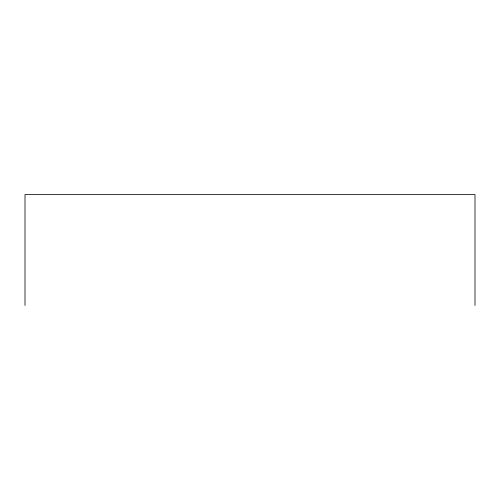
<?xml version="1.0" encoding="UTF-8"?>
<svg xmlns="http://www.w3.org/2000/svg" width="500" height="500" viewBox="0 0 500 500"><rect width="100%" height="100%" fill="white"/><g stroke="black" fill="none" stroke-linecap="round" stroke-linejoin="round"><path stroke-width="0.75" d="M475 305.456L475 194.544L25 194.544L25 305.456"/></g></svg>
